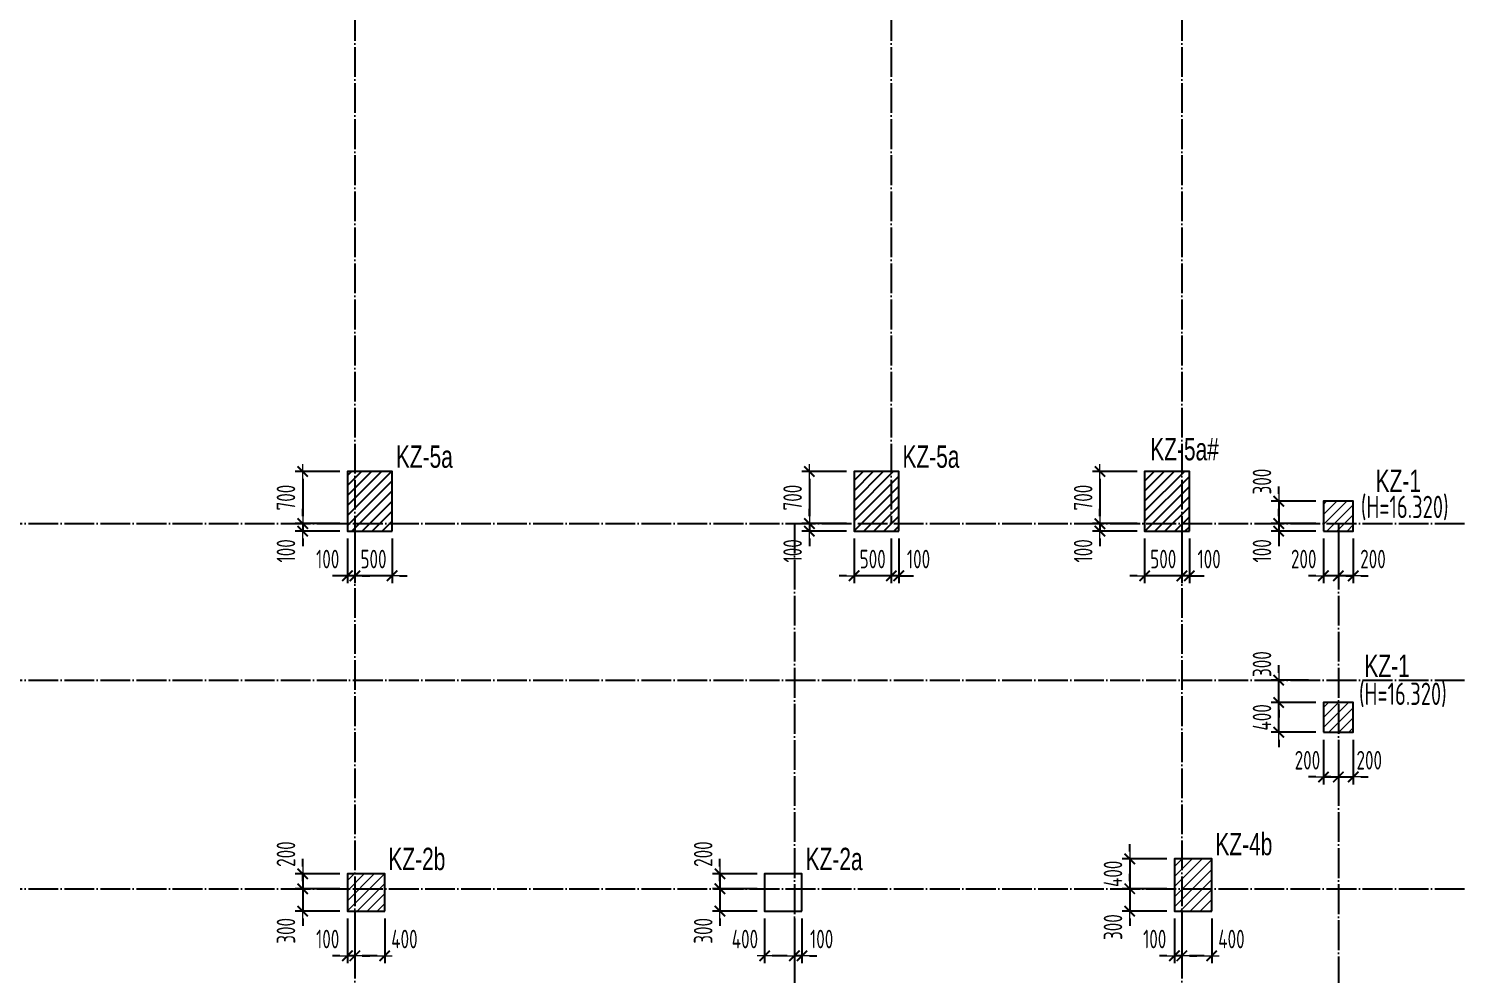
# Model space of a CAD drawing. Extents: x -441005 to 725361, y -182459 to 319313.
# Drawn here: x 6471 to 25648, y -70450 to -57755 of the extents above; entities that cross this region are included whole.
import ezdxf

# ---------------------------------------------------------------- set-up
doc = ezdxf.new("R2010")
doc.units = 0
doc.header["$LTSCALE"] = 100
doc.linetypes.add('DOTE', pattern=[2.42, 2, -0.2, 0.02, -0.2])
doc.layers.get('0').update_dxf_attribs({"linetype": 'CONTINUOUS'})
doc.layers.get('Defpoints').update_dxf_attribs({"linetype": 'CONTINUOUS'})
for name, color, linetype in [('COLU', 7, 'CONTINUOUS'), ('DOTE', 8, 'DOTE'), ('S审图修改', 2, 'CONTINUOUS'), ('TEXT', 7, 'CONTINUOUS'), ('TT_KZ', 6, 'CONTINUOUS')]:
    doc.layers.add(name, color=color, linetype=linetype)
doc.layers.add('COLU-平法定位', color=3, linetype='ByLayer', lineweight=18)
doc.layers.add('T填充图层(非模板)', color=251, linetype='CONTINUOUS', lineweight=0)
doc.styles.add('BW_Dim', font='Bweng.shx', dxfattribs={"width": 0.7, "bigfont": 'hztxt.shx'})
doc.styles.get("Standard").update_dxf_attribs({"font": 'tssdeng.shx', "bigfont": '1.shx'})
doc.styles.add('TCCAD_Dimension', font='Tssdeng.shx', dxfattribs={"width": 0.7, "bigfont": 'hztxt.shx'})
doc.dimstyles.new('TCCAD_100_100', dxfattribs={"dimtxt": 250, "dimasz": 100, "dimexe": 100, "dimexo": 100, "dimgap": 100, "dimtad": 1, "dimdec": 0, "dimzin": 0, "dimdsep": 46, "dimtxsty": 'TCCAD_Dimension', "dimblk": '_TCDBK100_100', "dimcen": 0, "dimclrt": 7, "dimadec": 0, "dimazin": 0, "dimtfac": 1, "dimtdec": 0, "dimtix": 1, "dimtmove": 2, "dimatfit": 3, "dimfxl": 0, "dimtolj": 1, "dimtzin": 0, "dimarcsym": 0})
pattern_1 = [(45, (43125, 46700), (-67.35192, 67.35192), [])]
pattern_2 = [(45, (0, 47000), (-67.35192, 67.35192), [])]

# ---------------------------------------------------------------- blocks, each defined once
blk = doc.blocks.new('_TCDBK100_100')
blk.add_line((-1, 0), (1, 0))
at = {"const_width": 0.25}
blk.add_lwpolyline([(-0.7, -0.7), (0.7, 0.7)], dxfattribs=at)
blk = doc.blocks.new('*D924')
at = {"layer": 'COLU-平法定位', "color": 0, "linetype": 'Continuous', "lineweight": -2}
for p, q in [((23250, -64000), (23250, -63900)), ((23750, -64100), (23150, -64100)), ((23250, -64100), (23250, -64400)), ((23750, -64400), (23150, -64400)), ((23250, -64500), (23250, -64600))]:
    blk.add_line(p, q, dxfattribs=at)
at = {"layer": 'Defpoints', "color": 0, "linetype": 'Continuous'}
for p in [(23850, -64100), (23250, -64400), (23850, -64400)]:
    blk.add_point(p, dxfattribs=at)
at = {"layer": 'COLU-平法定位', "color": 0, "linetype": 'Continuous', "lineweight": -2, "xscale": 100, "yscale": 100, "zscale": 100}
for p, rotation in [((23250, -64100), 270), ((23250, -64400), 90)]:
    blk.add_blockref('_TCDBK100_100', p, dxfattribs=dict(at, rotation=rotation))
at = {"layer": 'COLU-平法定位', "color": 7, "linetype": 'Continuous', "insert": (23025, -63835), "char_height": 250, "attachment_point": 5, "rotation": 90, "style": 'TCCAD_Dimension'}
blk.add_mtext('\\A1;300', dxfattribs=at)
blk = doc.blocks.new('*D925')
at = {"layer": 'COLU-平法定位', "color": 0, "linetype": 'Continuous', "lineweight": -2}
for p, q in [((23250, -64300), (23250, -64200)), ((23750, -64400), (23150, -64400)), ((23250, -64400), (23250, -64500)), ((23750, -64500), (23150, -64500)), ((23250, -64600), (23250, -64700))]:
    blk.add_line(p, q, dxfattribs=at)
at = {"layer": 'Defpoints', "color": 0, "linetype": 'Continuous'}
for p in [(23850, -64400), (23250, -64500), (23850, -64500)]:
    blk.add_point(p, dxfattribs=at)
at = {"layer": 'COLU-平法定位', "color": 0, "linetype": 'Continuous', "lineweight": -2, "xscale": 100, "yscale": 100, "zscale": 100}
for p, rotation in [((23250, -64400), 270), ((23250, -64500), 90)]:
    blk.add_blockref('_TCDBK100_100', p, dxfattribs=dict(at, rotation=rotation))
at = {"layer": 'COLU-平法定位', "color": 7, "linetype": 'Continuous', "insert": (23025, -64765), "char_height": 250, "attachment_point": 5, "rotation": 90, "style": 'TCCAD_Dimension'}
blk.add_mtext('\\A1;100', dxfattribs=at)
blk = doc.blocks.new('*D926')
at = {"layer": 'COLU-平法定位', "color": 0, "linetype": 'Continuous', "lineweight": -2}
for p, q in [((24050, -64600), (24050, -65200)), ((24250, -64600), (24250, -65200)), ((23950, -65100), (23850, -65100)), ((24250, -65100), (24050, -65100)), ((24350, -65100), (24450, -65100))]:
    blk.add_line(p, q, dxfattribs=at)
at = {"layer": 'Defpoints', "color": 0, "linetype": 'Continuous'}
for p in [(24050, -64500), (24250, -64500), (24050, -65100)]:
    blk.add_point(p, dxfattribs=at)
at = {"layer": 'COLU-平法定位', "color": 0, "linetype": 'Continuous', "lineweight": -2, "xscale": 100, "yscale": 100, "zscale": 100}
for p, rotation in [((24050, -65100), 2.334537313969202e-08), ((24250, -65100), 180.0000000233454)]:
    blk.add_blockref('_TCDBK100_100', p, dxfattribs=dict(at, rotation=rotation))
at = {"layer": 'COLU-平法定位', "color": 7, "linetype": 'Continuous', "insert": (24515, -64875), "char_height": 250, "attachment_point": 5, "rotation": 0, "style": 'TCCAD_Dimension'}
blk.add_mtext('\\A1;200', dxfattribs=at)
blk = doc.blocks.new('*D927')
at = {"layer": 'COLU-平法定位', "color": 0, "linetype": 'Continuous', "lineweight": -2}
for p, q in [((23850, -64600), (23850, -65200)), ((24050, -64600), (24050, -65200)), ((23750, -65100), (23650, -65100)), ((24050, -65100), (23850, -65100)), ((24150, -65100), (24250, -65100))]:
    blk.add_line(p, q, dxfattribs=at)
at = {"layer": 'Defpoints', "color": 0, "linetype": 'Continuous'}
for p in [(23850, -64500), (24050, -64500), (23850, -65100)]:
    blk.add_point(p, dxfattribs=at)
at = {"layer": 'COLU-平法定位', "color": 0, "linetype": 'Continuous', "lineweight": -2, "xscale": 100, "yscale": 100, "zscale": 100}
for p, rotation in [((23850, -65100), 2.334537313969202e-08), ((24050, -65100), 180.0000000233454)]:
    blk.add_blockref('_TCDBK100_100', p, dxfattribs=dict(at, rotation=rotation))
at = {"layer": 'COLU-平法定位', "color": 7, "linetype": 'Continuous', "insert": (23585, -64875), "char_height": 250, "attachment_point": 5, "rotation": 0, "style": 'TCCAD_Dimension'}
blk.add_mtext('\\A1;200', dxfattribs=at)
blk = doc.blocks.new('*D928')
at = {"layer": 'COLU-平法定位', "color": 0, "linetype": 'Continuous', "lineweight": -2}
for p, q in [((23250, -66700), (23250, -66600)), ((23750, -66800), (23150, -66800)), ((23250, -67200), (23250, -66800)), ((23750, -67200), (23150, -67200)), ((23250, -67300), (23250, -67400))]:
    blk.add_line(p, q, dxfattribs=at)
at = {"layer": 'Defpoints', "color": 0, "linetype": 'Continuous'}
for p in [(23250, -66800), (23850, -66800), (23850, -67200)]:
    blk.add_point(p, dxfattribs=at)
at = {"layer": 'COLU-平法定位', "color": 0, "linetype": 'Continuous', "lineweight": -2, "xscale": 100, "yscale": 100, "zscale": 100}
for p, rotation in [((23250, -66800), 270), ((23250, -67200), 90)]:
    blk.add_blockref('_TCDBK100_100', p, dxfattribs=dict(at, rotation=rotation))
at = {"layer": 'COLU-平法定位', "color": 7, "linetype": 'Continuous', "insert": (23025, -67000), "char_height": 250, "attachment_point": 5, "rotation": 90, "style": 'TCCAD_Dimension'}
blk.add_mtext('\\A1;400', dxfattribs=at)
blk = doc.blocks.new('*D929')
at = {"layer": 'COLU-平法定位', "color": 0, "linetype": 'Continuous', "lineweight": -2}
for p, q in [((24050, -67300), (24050, -67900)), ((24250, -67300), (24250, -67900)), ((23950, -67800), (23850, -67800)), ((24050, -67800), (24250, -67800)), ((24350, -67800), (24450, -67800))]:
    blk.add_line(p, q, dxfattribs=at)
at = {"layer": 'Defpoints', "color": 0, "linetype": 'Continuous'}
for p in [(24050, -67200), (24250, -67200), (24250, -67800)]:
    blk.add_point(p, dxfattribs=at)
at = {"layer": 'COLU-平法定位', "color": 0, "linetype": 'Continuous', "lineweight": -2, "xscale": 100, "yscale": 100, "zscale": 100}
blk.add_blockref('_TCDBK100_100', (24050, -67800), dxfattribs=at)
at = {"layer": 'COLU-平法定位', "color": 0, "linetype": 'Continuous', "lineweight": -2, "xscale": 100, "yscale": 100, "zscale": 100, "rotation": 180}
blk.add_blockref('_TCDBK100_100', (24250, -67800), dxfattribs=at)
at = {"layer": 'COLU-平法定位', "color": 7, "linetype": 'Continuous', "insert": (24465, -67575), "char_height": 250, "attachment_point": 5, "style": 'TCCAD_Dimension'}
blk.add_mtext('\\A1;200', dxfattribs=at)
blk = doc.blocks.new('*D934')
at = {"layer": 'COLU-平法定位', "color": 0, "linetype": 'Continuous', "lineweight": -2}
for p, q in [((21350, -63700), (20750, -63700)), ((20850, -63800), (20850, -64300)), ((21350, -64400), (20750, -64400))]:
    blk.add_line(p, q, dxfattribs=at)
at = {"layer": 'Defpoints', "color": 0, "linetype": 'Continuous'}
for p in [(21450, -63700), (20850, -64400), (21450, -64400)]:
    blk.add_point(p, dxfattribs=at)
at = {"layer": 'COLU-平法定位', "color": 0, "linetype": 'Continuous', "lineweight": -2, "xscale": 100, "yscale": 100, "zscale": 100}
for p, rotation in [((20850, -63700), 90), ((20850, -64400), 270)]:
    blk.add_blockref('_TCDBK100_100', p, dxfattribs=dict(at, rotation=rotation))
at = {"layer": 'COLU-平法定位', "color": 7, "linetype": 'Continuous', "insert": (20625, -64050), "char_height": 250, "attachment_point": 5, "rotation": 90, "style": 'TCCAD_Dimension'}
blk.add_mtext('\\A1;700', dxfattribs=at)
blk = doc.blocks.new('*D935')
at = {"layer": 'COLU-平法定位', "color": 0, "linetype": 'Continuous', "lineweight": -2}
for p, q in [((20850, -64300), (20850, -64200)), ((21350, -64400), (20750, -64400)), ((20850, -64400), (20850, -64500)), ((21350, -64500), (20750, -64500)), ((20850, -64600), (20850, -64700))]:
    blk.add_line(p, q, dxfattribs=at)
at = {"layer": 'Defpoints', "color": 0, "linetype": 'Continuous'}
for p in [(21450, -64400), (20850, -64500), (21450, -64500)]:
    blk.add_point(p, dxfattribs=at)
at = {"layer": 'COLU-平法定位', "color": 0, "linetype": 'Continuous', "lineweight": -2, "xscale": 100, "yscale": 100, "zscale": 100}
for p, rotation in [((20850, -64400), 270), ((20850, -64500), 90)]:
    blk.add_blockref('_TCDBK100_100', p, dxfattribs=dict(at, rotation=rotation))
at = {"layer": 'COLU-平法定位', "color": 7, "linetype": 'Continuous', "insert": (20625, -64765), "char_height": 250, "attachment_point": 5, "rotation": 90, "style": 'TCCAD_Dimension'}
blk.add_mtext('\\A1;100', dxfattribs=at)
blk = doc.blocks.new('*D936')
at = {"layer": 'COLU-平法定位', "color": 0, "linetype": 'Continuous', "lineweight": -2}
for p, q in [((21950, -64600), (21950, -65200)), ((22050, -64600), (22050, -65200)), ((21850, -65100), (21750, -65100)), ((22050, -65100), (21950, -65100)), ((22150, -65100), (22250, -65100))]:
    blk.add_line(p, q, dxfattribs=at)
at = {"layer": 'Defpoints', "color": 0, "linetype": 'Continuous'}
for p in [(21950, -64500), (22050, -64500), (21950, -65100)]:
    blk.add_point(p, dxfattribs=at)
at = {"layer": 'COLU-平法定位', "color": 0, "linetype": 'Continuous', "lineweight": -2, "xscale": 100, "yscale": 100, "zscale": 100}
for p, rotation in [((21950, -65100), 2.334537313969202e-08), ((22050, -65100), 180.0000000233454)]:
    blk.add_blockref('_TCDBK100_100', p, dxfattribs=dict(at, rotation=rotation))
at = {"layer": 'COLU-平法定位', "color": 7, "linetype": 'Continuous', "insert": (22315, -64875), "char_height": 250, "attachment_point": 5, "rotation": 0, "style": 'TCCAD_Dimension'}
blk.add_mtext('\\A1;100', dxfattribs=at)
blk = doc.blocks.new('*D937')
at = {"layer": 'COLU-平法定位', "color": 0, "linetype": 'Continuous', "lineweight": -2}
for p, q in [((21450, -64600), (21450, -65200)), ((21950, -64600), (21950, -65200)), ((21350, -65100), (21250, -65100)), ((21950, -65100), (21450, -65100)), ((22050, -65100), (22150, -65100))]:
    blk.add_line(p, q, dxfattribs=at)
at = {"layer": 'Defpoints', "color": 0, "linetype": 'Continuous'}
for p in [(21450, -64500), (21950, -64500), (21450, -65100)]:
    blk.add_point(p, dxfattribs=at)
at = {"layer": 'COLU-平法定位', "color": 0, "linetype": 'Continuous', "lineweight": -2, "xscale": 100, "yscale": 100, "zscale": 100}
for p, rotation in [((21450, -65100), 2.334537313969202e-08), ((21950, -65100), 180.0000000233454)]:
    blk.add_blockref('_TCDBK100_100', p, dxfattribs=dict(at, rotation=rotation))
at = {"layer": 'COLU-平法定位', "color": 7, "linetype": 'Continuous', "insert": (21700, -64875), "char_height": 250, "attachment_point": 5, "rotation": 0, "style": 'TCCAD_Dimension'}
blk.add_mtext('\\A1;500', dxfattribs=at)
blk = doc.blocks.new('*D938')
at = {"layer": 'COLU-平法定位', "color": 0, "linetype": 'Continuous', "lineweight": -2}
for p, q in [((21250, -68800), (21250, -68700)), ((21750, -68900), (21150, -68900)), ((21250, -68900), (21250, -69300)), ((21750, -69300), (21150, -69300)), ((21250, -69400), (21250, -69500))]:
    blk.add_line(p, q, dxfattribs=at)
at = {"layer": 'Defpoints', "color": 0, "linetype": 'Continuous'}
for p in [(21850, -68900), (21250, -69300), (21850, -69300)]:
    blk.add_point(p, dxfattribs=at)
at = {"layer": 'COLU-平法定位', "color": 0, "linetype": 'Continuous', "lineweight": -2, "xscale": 100, "yscale": 100, "zscale": 100}
for p, rotation in [((21250, -68900), 270), ((21250, -69300), 90)]:
    blk.add_blockref('_TCDBK100_100', p, dxfattribs=dict(at, rotation=rotation))
at = {"layer": 'COLU-平法定位', "color": 7, "linetype": 'Continuous', "insert": (21025, -69100), "char_height": 250, "attachment_point": 5, "rotation": 90, "style": 'TCCAD_Dimension'}
blk.add_mtext('\\A1;400', dxfattribs=at)
blk = doc.blocks.new('*D939')
at = {"layer": 'COLU-平法定位', "color": 0, "linetype": 'Continuous', "lineweight": -2}
for p, q in [((21250, -69200), (21250, -69100)), ((21750, -69300), (21150, -69300)), ((21250, -69300), (21250, -69600)), ((21750, -69600), (21150, -69600)), ((21250, -69700), (21250, -69800))]:
    blk.add_line(p, q, dxfattribs=at)
at = {"layer": 'Defpoints', "color": 0, "linetype": 'Continuous'}
for p in [(21850, -69300), (21250, -69600), (21850, -69600)]:
    blk.add_point(p, dxfattribs=at)
at = {"layer": 'COLU-平法定位', "color": 0, "linetype": 'Continuous', "lineweight": -2, "xscale": 100, "yscale": 100, "zscale": 100}
for p, rotation in [((21250, -69300), 270), ((21250, -69600), 90)]:
    blk.add_blockref('_TCDBK100_100', p, dxfattribs=dict(at, rotation=rotation))
at = {"layer": 'COLU-平法定位', "color": 7, "linetype": 'Continuous', "insert": (21025, -69815), "char_height": 250, "attachment_point": 5, "rotation": 90, "style": 'TCCAD_Dimension'}
blk.add_mtext('\\A1;300', dxfattribs=at)
blk = doc.blocks.new('*D940')
at = {"layer": 'COLU-平法定位', "color": 0, "linetype": 'Continuous', "lineweight": -2}
for p, q in [((21950, -69700), (21950, -70300)), ((22350, -69700), (22350, -70300)), ((22250, -70200), (22050, -70200))]:
    blk.add_line(p, q, dxfattribs=at)
at = {"layer": 'Defpoints', "color": 0, "linetype": 'Continuous'}
for p in [(21950, -69600), (22350, -69600), (21950, -70200)]:
    blk.add_point(p, dxfattribs=at)
at = {"layer": 'COLU-平法定位', "color": 0, "linetype": 'Continuous', "lineweight": -2, "xscale": 100, "yscale": 100, "zscale": 100}
for p, rotation in [((21950, -70200), 180.0000000233454), ((22350, -70200), 2.334540560866571e-08)]:
    blk.add_blockref('_TCDBK100_100', p, dxfattribs=dict(at, rotation=rotation))
at = {"layer": 'COLU-平法定位', "color": 7, "linetype": 'Continuous', "insert": (22615, -69975), "char_height": 250, "attachment_point": 5, "rotation": 0, "style": 'TCCAD_Dimension'}
blk.add_mtext('\\A1;400', dxfattribs=at)
blk = doc.blocks.new('*D941')
at = {"layer": 'COLU-平法定位', "color": 0, "linetype": 'Continuous', "lineweight": -2}
for p, q in [((21850, -69700), (21850, -70300)), ((21950, -69700), (21950, -70300)), ((21750, -70200), (21650, -70200)), ((21950, -70200), (21850, -70200)), ((22050, -70200), (22150, -70200))]:
    blk.add_line(p, q, dxfattribs=at)
at = {"layer": 'Defpoints', "color": 0, "linetype": 'Continuous'}
for p in [(21850, -69600), (21950, -69600), (21850, -70200)]:
    blk.add_point(p, dxfattribs=at)
at = {"layer": 'COLU-平法定位', "color": 0, "linetype": 'Continuous', "lineweight": -2, "xscale": 100, "yscale": 100, "zscale": 100}
for p, rotation in [((21850, -70200), 2.334537313969202e-08), ((21950, -70200), 180.0000000233454)]:
    blk.add_blockref('_TCDBK100_100', p, dxfattribs=dict(at, rotation=rotation))
at = {"layer": 'COLU-平法定位', "color": 7, "linetype": 'Continuous', "insert": (21585, -69975), "char_height": 250, "attachment_point": 5, "rotation": 0, "style": 'TCCAD_Dimension'}
blk.add_mtext('\\A1;100', dxfattribs=at)
blk = doc.blocks.new('*D946')
at = {"layer": 'COLU-平法定位', "color": 0, "linetype": 'Continuous', "lineweight": -2}
for p, q in [((17450, -63700), (16850, -63700)), ((16950, -63800), (16950, -64300)), ((17450, -64400), (16850, -64400))]:
    blk.add_line(p, q, dxfattribs=at)
at = {"layer": 'Defpoints', "color": 0, "linetype": 'Continuous'}
for p in [(17550, -63700), (16950, -64400), (17550, -64400)]:
    blk.add_point(p, dxfattribs=at)
at = {"layer": 'COLU-平法定位', "color": 0, "linetype": 'Continuous', "lineweight": -2, "xscale": 100, "yscale": 100, "zscale": 100}
for p, rotation in [((16950, -63700), 90), ((16950, -64400), 270)]:
    blk.add_blockref('_TCDBK100_100', p, dxfattribs=dict(at, rotation=rotation))
at = {"layer": 'COLU-平法定位', "color": 7, "linetype": 'Continuous', "insert": (16725, -64050), "char_height": 250, "attachment_point": 5, "rotation": 90, "style": 'TCCAD_Dimension'}
blk.add_mtext('\\A1;700', dxfattribs=at)
blk = doc.blocks.new('*D947')
at = {"layer": 'COLU-平法定位', "color": 0, "linetype": 'Continuous', "lineweight": -2}
for p, q in [((16950, -64300), (16950, -64200)), ((17450, -64400), (16850, -64400)), ((16950, -64400), (16950, -64500)), ((17450, -64500), (16850, -64500)), ((16950, -64600), (16950, -64700))]:
    blk.add_line(p, q, dxfattribs=at)
at = {"layer": 'Defpoints', "color": 0, "linetype": 'Continuous'}
for p in [(17550, -64400), (16950, -64500), (17550, -64500)]:
    blk.add_point(p, dxfattribs=at)
at = {"layer": 'COLU-平法定位', "color": 0, "linetype": 'Continuous', "lineweight": -2, "xscale": 100, "yscale": 100, "zscale": 100}
for p, rotation in [((16950, -64400), 270), ((16950, -64500), 90)]:
    blk.add_blockref('_TCDBK100_100', p, dxfattribs=dict(at, rotation=rotation))
at = {"layer": 'COLU-平法定位', "color": 7, "linetype": 'Continuous', "insert": (16725, -64765), "char_height": 250, "attachment_point": 5, "rotation": 90, "style": 'TCCAD_Dimension'}
blk.add_mtext('\\A1;100', dxfattribs=at)
blk = doc.blocks.new('*D948')
at = {"layer": 'COLU-平法定位', "color": 0, "linetype": 'Continuous', "lineweight": -2}
for p, q in [((18050, -64600), (18050, -65200)), ((18150, -64600), (18150, -65200)), ((17950, -65100), (17850, -65100)), ((18150, -65100), (18050, -65100)), ((18250, -65100), (18350, -65100))]:
    blk.add_line(p, q, dxfattribs=at)
at = {"layer": 'Defpoints', "color": 0, "linetype": 'Continuous'}
for p in [(18050, -64500), (18150, -64500), (18050, -65100)]:
    blk.add_point(p, dxfattribs=at)
at = {"layer": 'COLU-平法定位', "color": 0, "linetype": 'Continuous', "lineweight": -2, "xscale": 100, "yscale": 100, "zscale": 100}
for p, rotation in [((18050, -65100), 2.334537313969202e-08), ((18150, -65100), 180.0000000233454)]:
    blk.add_blockref('_TCDBK100_100', p, dxfattribs=dict(at, rotation=rotation))
at = {"layer": 'COLU-平法定位', "color": 7, "linetype": 'Continuous', "insert": (18415, -64875), "char_height": 250, "attachment_point": 5, "rotation": 0, "style": 'TCCAD_Dimension'}
blk.add_mtext('\\A1;100', dxfattribs=at)
blk = doc.blocks.new('*D949')
at = {"layer": 'COLU-平法定位', "color": 0, "linetype": 'Continuous', "lineweight": -2}
for p, q in [((17550, -64600), (17550, -65200)), ((18050, -64600), (18050, -65200)), ((17450, -65100), (17350, -65100)), ((18050, -65100), (17550, -65100)), ((18150, -65100), (18250, -65100))]:
    blk.add_line(p, q, dxfattribs=at)
at = {"layer": 'Defpoints', "color": 0, "linetype": 'Continuous'}
for p in [(17550, -64500), (18050, -64500), (17550, -65100)]:
    blk.add_point(p, dxfattribs=at)
at = {"layer": 'COLU-平法定位', "color": 0, "linetype": 'Continuous', "lineweight": -2, "xscale": 100, "yscale": 100, "zscale": 100}
for p, rotation in [((17550, -65100), 2.334537313969202e-08), ((18050, -65100), 180.0000000233454)]:
    blk.add_blockref('_TCDBK100_100', p, dxfattribs=dict(at, rotation=rotation))
at = {"layer": 'COLU-平法定位', "color": 7, "linetype": 'Continuous', "insert": (17800, -64875), "char_height": 250, "attachment_point": 5, "rotation": 0, "style": 'TCCAD_Dimension'}
blk.add_mtext('\\A1;500', dxfattribs=at)
blk = doc.blocks.new('*D950')
at = {"layer": 'COLU-平法定位', "color": 0, "linetype": 'Continuous', "lineweight": -2}
for p, q in [((15750, -69000), (15750, -68900)), ((16250, -69100), (15650, -69100)), ((15750, -69100), (15750, -69300)), ((16250, -69300), (15650, -69300)), ((15750, -69400), (15750, -69500))]:
    blk.add_line(p, q, dxfattribs=at)
at = {"layer": 'Defpoints', "color": 0, "linetype": 'Continuous'}
for p in [(16350, -69100), (15750, -69300), (16350, -69300)]:
    blk.add_point(p, dxfattribs=at)
at = {"layer": 'COLU-平法定位', "color": 0, "linetype": 'Continuous', "lineweight": -2, "xscale": 100, "yscale": 100, "zscale": 100}
for p, rotation in [((15750, -69100), 270), ((15750, -69300), 90)]:
    blk.add_blockref('_TCDBK100_100', p, dxfattribs=dict(at, rotation=rotation))
at = {"layer": 'COLU-平法定位', "color": 7, "linetype": 'Continuous', "insert": (15525, -68835), "char_height": 250, "attachment_point": 5, "rotation": 90, "style": 'TCCAD_Dimension'}
blk.add_mtext('\\A1;200', dxfattribs=at)
blk = doc.blocks.new('*D951')
at = {"layer": 'COLU-平法定位', "color": 0, "linetype": 'Continuous', "lineweight": -2}
for p, q in [((15750, -69200), (15750, -69100)), ((16250, -69300), (15650, -69300)), ((15750, -69300), (15750, -69600)), ((16250, -69600), (15650, -69600)), ((15750, -69700), (15750, -69800))]:
    blk.add_line(p, q, dxfattribs=at)
at = {"layer": 'Defpoints', "color": 0, "linetype": 'Continuous'}
for p in [(16350, -69300), (15750, -69600), (16350, -69600)]:
    blk.add_point(p, dxfattribs=at)
at = {"layer": 'COLU-平法定位', "color": 0, "linetype": 'Continuous', "lineweight": -2, "xscale": 100, "yscale": 100, "zscale": 100}
for p, rotation in [((15750, -69300), 270), ((15750, -69600), 90)]:
    blk.add_blockref('_TCDBK100_100', p, dxfattribs=dict(at, rotation=rotation))
at = {"layer": 'COLU-平法定位', "color": 7, "linetype": 'Continuous', "insert": (15525, -69865), "char_height": 250, "attachment_point": 5, "rotation": 90, "style": 'TCCAD_Dimension'}
blk.add_mtext('\\A1;300', dxfattribs=at)
blk = doc.blocks.new('*D952')
at = {"layer": 'COLU-平法定位', "color": 0, "linetype": 'Continuous', "lineweight": -2}
for p, q in [((16750, -69700), (16750, -70300)), ((16850, -69700), (16850, -70300)), ((16650, -70200), (16550, -70200)), ((16850, -70200), (16750, -70200)), ((16950, -70200), (17050, -70200))]:
    blk.add_line(p, q, dxfattribs=at)
at = {"layer": 'Defpoints', "color": 0, "linetype": 'Continuous'}
for p in [(16750, -69600), (16850, -69600), (16750, -70200)]:
    blk.add_point(p, dxfattribs=at)
at = {"layer": 'COLU-平法定位', "color": 0, "linetype": 'Continuous', "lineweight": -2, "xscale": 100, "yscale": 100, "zscale": 100}
for p, rotation in [((16750, -70200), 2.334537313969202e-08), ((16850, -70200), 180.0000000233454)]:
    blk.add_blockref('_TCDBK100_100', p, dxfattribs=dict(at, rotation=rotation))
at = {"layer": 'COLU-平法定位', "color": 7, "linetype": 'Continuous', "insert": (17115, -69975), "char_height": 250, "attachment_point": 5, "rotation": 0, "style": 'TCCAD_Dimension'}
blk.add_mtext('\\A1;100', dxfattribs=at)
blk = doc.blocks.new('*D953')
at = {"layer": 'COLU-平法定位', "color": 0, "linetype": 'Continuous', "lineweight": -2}
for p, q in [((16350, -69700), (16350, -70300)), ((16750, -69700), (16750, -70300)), ((16650, -70200), (16450, -70200))]:
    blk.add_line(p, q, dxfattribs=at)
at = {"layer": 'Defpoints', "color": 0, "linetype": 'Continuous'}
for p in [(16350, -69600), (16750, -69600), (16350, -70200)]:
    blk.add_point(p, dxfattribs=at)
at = {"layer": 'COLU-平法定位', "color": 0, "linetype": 'Continuous', "lineweight": -2, "xscale": 100, "yscale": 100, "zscale": 100}
for p, rotation in [((16350, -70200), 180.0000000233454), ((16750, -70200), 2.334540560866571e-08)]:
    blk.add_blockref('_TCDBK100_100', p, dxfattribs=dict(at, rotation=rotation))
at = {"layer": 'COLU-平法定位', "color": 7, "linetype": 'Continuous', "insert": (16085, -69975), "char_height": 250, "attachment_point": 5, "rotation": 0, "style": 'TCCAD_Dimension'}
blk.add_mtext('\\A1;400', dxfattribs=at)
blk = doc.blocks.new('*D958')
at = {"layer": 'COLU-平法定位', "color": 0, "linetype": 'Continuous', "lineweight": -2}
for p, q in [((10650, -63700), (10050, -63700)), ((10150, -63800), (10150, -64300)), ((10650, -64400), (10050, -64400))]:
    blk.add_line(p, q, dxfattribs=at)
at = {"layer": 'Defpoints', "color": 0, "linetype": 'Continuous'}
for p in [(10750, -63700), (10150, -64400), (10750, -64400)]:
    blk.add_point(p, dxfattribs=at)
at = {"layer": 'COLU-平法定位', "color": 0, "linetype": 'Continuous', "lineweight": -2, "xscale": 100, "yscale": 100, "zscale": 100}
for p, rotation in [((10150, -63700), 90), ((10150, -64400), 270)]:
    blk.add_blockref('_TCDBK100_100', p, dxfattribs=dict(at, rotation=rotation))
at = {"layer": 'COLU-平法定位', "color": 7, "linetype": 'Continuous', "insert": (9925, -64050), "char_height": 250, "attachment_point": 5, "rotation": 90, "style": 'TCCAD_Dimension'}
blk.add_mtext('\\A1;700', dxfattribs=at)
blk = doc.blocks.new('*D959')
at = {"layer": 'COLU-平法定位', "color": 0, "linetype": 'Continuous', "lineweight": -2}
for p, q in [((10150, -64300), (10150, -64200)), ((10650, -64400), (10050, -64400)), ((10150, -64400), (10150, -64500)), ((10650, -64500), (10050, -64500)), ((10150, -64600), (10150, -64700))]:
    blk.add_line(p, q, dxfattribs=at)
at = {"layer": 'Defpoints', "color": 0, "linetype": 'Continuous'}
for p in [(10750, -64400), (10150, -64500), (10750, -64500)]:
    blk.add_point(p, dxfattribs=at)
at = {"layer": 'COLU-平法定位', "color": 0, "linetype": 'Continuous', "lineweight": -2, "xscale": 100, "yscale": 100, "zscale": 100}
for p, rotation in [((10150, -64400), 270), ((10150, -64500), 90)]:
    blk.add_blockref('_TCDBK100_100', p, dxfattribs=dict(at, rotation=rotation))
at = {"layer": 'COLU-平法定位', "color": 7, "linetype": 'Continuous', "insert": (9925, -64765), "char_height": 250, "attachment_point": 5, "rotation": 90, "style": 'TCCAD_Dimension'}
blk.add_mtext('\\A1;100', dxfattribs=at)
blk = doc.blocks.new('*D960')
at = {"layer": 'COLU-平法定位', "color": 0, "linetype": 'Continuous', "lineweight": -2}
for p, q in [((10850, -64600), (10850, -65200)), ((11350, -64600), (11350, -65200)), ((10750, -65100), (10650, -65100)), ((11350, -65100), (10850, -65100)), ((11450, -65100), (11550, -65100))]:
    blk.add_line(p, q, dxfattribs=at)
at = {"layer": 'Defpoints', "color": 0, "linetype": 'Continuous'}
for p in [(10850, -64500), (11350, -64500), (10850, -65100)]:
    blk.add_point(p, dxfattribs=at)
at = {"layer": 'COLU-平法定位', "color": 0, "linetype": 'Continuous', "lineweight": -2, "xscale": 100, "yscale": 100, "zscale": 100}
for p, rotation in [((10850, -65100), 2.334537313969202e-08), ((11350, -65100), 180.0000000233454)]:
    blk.add_blockref('_TCDBK100_100', p, dxfattribs=dict(at, rotation=rotation))
at = {"layer": 'COLU-平法定位', "color": 7, "linetype": 'Continuous', "insert": (11100, -64875), "char_height": 250, "attachment_point": 5, "rotation": 0, "style": 'TCCAD_Dimension'}
blk.add_mtext('\\A1;500', dxfattribs=at)
blk = doc.blocks.new('*D961')
at = {"layer": 'COLU-平法定位', "color": 0, "linetype": 'Continuous', "lineweight": -2}
for p, q in [((10750, -64600), (10750, -65200)), ((10850, -64600), (10850, -65200)), ((10650, -65100), (10550, -65100)), ((10850, -65100), (10750, -65100)), ((10950, -65100), (11050, -65100))]:
    blk.add_line(p, q, dxfattribs=at)
at = {"layer": 'Defpoints', "color": 0, "linetype": 'Continuous'}
for p in [(10750, -64500), (10850, -64500), (10750, -65100)]:
    blk.add_point(p, dxfattribs=at)
at = {"layer": 'COLU-平法定位', "color": 0, "linetype": 'Continuous', "lineweight": -2, "xscale": 100, "yscale": 100, "zscale": 100}
for p, rotation in [((10750, -65100), 2.334537313969202e-08), ((10850, -65100), 180.0000000233454)]:
    blk.add_blockref('_TCDBK100_100', p, dxfattribs=dict(at, rotation=rotation))
at = {"layer": 'COLU-平法定位', "color": 7, "linetype": 'Continuous', "insert": (10485, -64875), "char_height": 250, "attachment_point": 5, "rotation": 0, "style": 'TCCAD_Dimension'}
blk.add_mtext('\\A1;100', dxfattribs=at)
blk = doc.blocks.new('*D962')
at = {"layer": 'COLU-平法定位', "color": 0, "linetype": 'Continuous', "lineweight": -2}
for p, q in [((10150, -69000), (10150, -68900)), ((10650, -69100), (10050, -69100)), ((10150, -69100), (10150, -69300)), ((10650, -69300), (10050, -69300)), ((10150, -69400), (10150, -69500))]:
    blk.add_line(p, q, dxfattribs=at)
at = {"layer": 'Defpoints', "color": 0, "linetype": 'Continuous'}
for p in [(10750, -69100), (10150, -69300), (10750, -69300)]:
    blk.add_point(p, dxfattribs=at)
at = {"layer": 'COLU-平法定位', "color": 0, "linetype": 'Continuous', "lineweight": -2, "xscale": 100, "yscale": 100, "zscale": 100}
for p, rotation in [((10150, -69100), 270), ((10150, -69300), 90)]:
    blk.add_blockref('_TCDBK100_100', p, dxfattribs=dict(at, rotation=rotation))
at = {"layer": 'COLU-平法定位', "color": 7, "linetype": 'Continuous', "insert": (9925, -68835), "char_height": 250, "attachment_point": 5, "rotation": 90, "style": 'TCCAD_Dimension'}
blk.add_mtext('\\A1;200', dxfattribs=at)
blk = doc.blocks.new('*D963')
at = {"layer": 'COLU-平法定位', "color": 0, "linetype": 'Continuous', "lineweight": -2}
for p, q in [((10150, -69200), (10150, -69100)), ((10650, -69300), (10050, -69300)), ((10150, -69300), (10150, -69600)), ((10650, -69600), (10050, -69600)), ((10150, -69700), (10150, -69800))]:
    blk.add_line(p, q, dxfattribs=at)
at = {"layer": 'Defpoints', "color": 0, "linetype": 'Continuous'}
for p in [(10750, -69300), (10150, -69600), (10750, -69600)]:
    blk.add_point(p, dxfattribs=at)
at = {"layer": 'COLU-平法定位', "color": 0, "linetype": 'Continuous', "lineweight": -2, "xscale": 100, "yscale": 100, "zscale": 100}
for p, rotation in [((10150, -69300), 270), ((10150, -69600), 90)]:
    blk.add_blockref('_TCDBK100_100', p, dxfattribs=dict(at, rotation=rotation))
at = {"layer": 'COLU-平法定位', "color": 7, "linetype": 'Continuous', "insert": (9925, -69865), "char_height": 250, "attachment_point": 5, "rotation": 90, "style": 'TCCAD_Dimension'}
blk.add_mtext('\\A1;300', dxfattribs=at)
blk = doc.blocks.new('*D964')
at = {"layer": 'COLU-平法定位', "color": 0, "linetype": 'Continuous', "lineweight": -2}
for p, q in [((10850, -69700), (10850, -70300)), ((11250, -69700), (11250, -70300)), ((11150, -70200), (10950, -70200))]:
    blk.add_line(p, q, dxfattribs=at)
at = {"layer": 'Defpoints', "color": 0, "linetype": 'Continuous'}
for p in [(10850, -69600), (11250, -69600), (10850, -70200)]:
    blk.add_point(p, dxfattribs=at)
at = {"layer": 'COLU-平法定位', "color": 0, "linetype": 'Continuous', "lineweight": -2, "xscale": 100, "yscale": 100, "zscale": 100}
for p, rotation in [((10850, -70200), 180.0000000233454), ((11250, -70200), 2.334540560866571e-08)]:
    blk.add_blockref('_TCDBK100_100', p, dxfattribs=dict(at, rotation=rotation))
at = {"layer": 'COLU-平法定位', "color": 7, "linetype": 'Continuous', "insert": (11515, -69975), "char_height": 250, "attachment_point": 5, "rotation": 0, "style": 'TCCAD_Dimension'}
blk.add_mtext('\\A1;400', dxfattribs=at)
blk = doc.blocks.new('*D965')
at = {"layer": 'COLU-平法定位', "color": 0, "linetype": 'Continuous', "lineweight": -2}
for p, q in [((10750, -69700), (10750, -70300)), ((10850, -69700), (10850, -70300)), ((10650, -70200), (10550, -70200)), ((10850, -70200), (10750, -70200)), ((10950, -70200), (11050, -70200))]:
    blk.add_line(p, q, dxfattribs=at)
at = {"layer": 'Defpoints', "color": 0, "linetype": 'Continuous'}
for p in [(10750, -69600), (10850, -69600), (10750, -70200)]:
    blk.add_point(p, dxfattribs=at)
at = {"layer": 'COLU-平法定位', "color": 0, "linetype": 'Continuous', "lineweight": -2, "xscale": 100, "yscale": 100, "zscale": 100}
for p, rotation in [((10750, -70200), 2.334537313969202e-08), ((10850, -70200), 180.0000000233454)]:
    blk.add_blockref('_TCDBK100_100', p, dxfattribs=dict(at, rotation=rotation))
at = {"layer": 'COLU-平法定位', "color": 7, "linetype": 'Continuous', "insert": (10485, -69975), "char_height": 250, "attachment_point": 5, "rotation": 0, "style": 'TCCAD_Dimension'}
blk.add_mtext('\\A1;100', dxfattribs=at)
blk = doc.blocks.new('*D1054')
at = {"layer": 'COLU-平法定位', "color": 0, "linetype": 'Continuous', "lineweight": -2}
for p, q in [((23850, -67300), (23850, -67900)), ((24050, -67300), (24050, -67900)), ((23750, -67800), (23650, -67800)), ((23850, -67800), (24050, -67800)), ((24150, -67800), (24250, -67800))]:
    blk.add_line(p, q, dxfattribs=at)
at = {"layer": 'Defpoints', "color": 0, "linetype": 'Continuous'}
for p in [(23850, -67200), (24050, -67200), (24050, -67800)]:
    blk.add_point(p, dxfattribs=at)
at = {"layer": 'COLU-平法定位', "color": 0, "linetype": 'Continuous', "lineweight": -2, "xscale": 100, "yscale": 100, "zscale": 100}
blk.add_blockref('_TCDBK100_100', (23850, -67800), dxfattribs=at)
at = {"layer": 'COLU-平法定位', "color": 0, "linetype": 'Continuous', "lineweight": -2, "xscale": 100, "yscale": 100, "zscale": 100, "rotation": 180}
blk.add_blockref('_TCDBK100_100', (24050, -67800), dxfattribs=at)
at = {"layer": 'COLU-平法定位', "color": 7, "linetype": 'Continuous', "insert": (23635, -67575), "char_height": 250, "attachment_point": 5, "style": 'TCCAD_Dimension'}
blk.add_mtext('\\A1;200', dxfattribs=at)
blk = doc.blocks.new('*D1055')
at = {"layer": 'COLU-平法定位', "color": 0, "linetype": 'Continuous', "lineweight": -2}
for p, q in [((23250, -66400), (23250, -66300)), ((23650, -66500), (23150, -66500)), ((23250, -66800), (23250, -66500)), ((23650, -66800), (23150, -66800)), ((23250, -66900), (23250, -67000))]:
    blk.add_line(p, q, dxfattribs=at)
at = {"layer": 'Defpoints', "color": 0, "linetype": 'Continuous'}
for p in [(23250, -66500), (23750, -66500), (23750, -66800)]:
    blk.add_point(p, dxfattribs=at)
at = {"layer": 'COLU-平法定位', "color": 0, "linetype": 'Continuous', "lineweight": -2, "xscale": 100, "yscale": 100, "zscale": 100}
for p, rotation in [((23250, -66500), 270), ((23250, -66800), 90)]:
    blk.add_blockref('_TCDBK100_100', p, dxfattribs=dict(at, rotation=rotation))
at = {"layer": 'COLU-平法定位', "color": 7, "linetype": 'Continuous', "insert": (23025, -66285), "char_height": 250, "attachment_point": 5, "rotation": 90, "style": 'TCCAD_Dimension'}
blk.add_mtext('\\A1;300', dxfattribs=at)

msp = doc.modelspace()

# ---------------------------------------------------------------- hatches: boundary and pattern name
at = {"layer": 'S审图修改'}
h = msp.add_hatch(dxfattribs=at)
h.set_pattern_fill('ANSI31', color=256, scale=30, style=0)
h.set_pattern_definition(pattern_2)
h.paths.add_polyline_path([(11350, -64500), (11350, -63700), (10750, -63700), (10750, -64500)])
h = msp.add_hatch(dxfattribs=at)
h.set_pattern_fill('ANSI31', color=256, scale=30, style=0)
h.set_pattern_definition(pattern_2)
h.paths.add_polyline_path([(18150, -64500), (18150, -63700), (17550, -63700), (17550, -64500)])
h = msp.add_hatch(dxfattribs=at)
h.set_pattern_fill('ANSI31', color=256, scale=30, style=0)
h.set_pattern_definition(pattern_2)
h.paths.add_polyline_path([(22050, -64500), (22050, -63700), (21450, -63700), (21450, -64500)])
at = {"layer": 'T填充图层(非模板)'}
h = msp.add_hatch(dxfattribs=at)
h.set_pattern_fill('ANSI31', color=6, scale=30, style=0)
h.set_pattern_definition([(45, (43125, 47000), (-67.35192, 67.35192), [])])
h.paths.add_polyline_path([(23850, -64500), (24250, -64500), (24250, -64100), (23850, -64100)])
h = msp.add_hatch(dxfattribs=at)
h.set_pattern_fill('ANSI31', color=6, scale=30, style=0)
h.set_pattern_definition(pattern_1)
h.paths.add_polyline_path([(23850, -67200), (24250, -67200), (24250, -66800), (23850, -66800)])
h = msp.add_hatch(dxfattribs=at)
h.set_pattern_fill('ANSI31', color=6, scale=30, style=0)
h.set_pattern_definition(pattern_1)
h.paths.add_polyline_path([(22350, -69600), (22350, -68900), (21850, -68900), (21850, -69600)])
h = msp.add_hatch(dxfattribs=at)
h.set_pattern_fill('ANSI31', color=6, scale=30, style=0)
h.set_pattern_definition(pattern_1)
h.paths.add_polyline_path([(11250, -69600), (11250, -69100), (10750, -69100), (10750, -69600)])

# ---------------------------------------------------------------- linework, layer by layer
at = {"layer": 'COLU'}
for points in [[(11350, -64500), (11350, -63700), (10750, -63700), (10750, -64500)], [(18150, -64500), (18150, -63700), (17550, -63700), (17550, -64500)], [(22050, -64500), (22050, -63700), (21450, -63700), (21450, -64500)], [(23850, -64500), (24250, -64500), (24250, -64100), (23850, -64100)], [(23850, -67200), (24250, -67200), (24250, -66800), (23850, -66800)], [(22350, -69600), (22350, -68900), (21850, -68900), (21850, -69600)], [(11250, -69600), (11250, -69100), (10750, -69100), (10750, -69600)], [(16850, -69600), (16850, -69100), (16350, -69100), (16350, -69600)]]:
    msp.add_lwpolyline(points, close=True, dxfattribs=at)
at = {"layer": 'DOTE', "ltscale": 2}
for p, q in [((10850, -55100), (10850, -70600)), ((18050, -55100), (18050, -64400)), ((21950, -55100), (21950, -70600)), ((-30800, -64400), (27300, -64400)), ((16750, -64400), (16750, -70600)), ((24050, -64400), (24050, -70600)), ((-30800, -66500), (27400, -66500)), ((-30800, -69300), (27400, -69300))]:
    msp.add_line(p, q, dxfattribs=at)

# ---------------------------------------------------------------- texts
at = {"layer": 'TEXT', "style": 'BW_Dim', "width": 0.7}
for s, p in [('KZ-5a#', (21525, -63550, 0)), ('KZ-5a', (11400, -63650, 0)), ('KZ-5a', (18200, -63650, 0)), ('KZ-1', (24550, -63975, 0)), ('KZ-1', (24400, -66458.5, 0)), ('KZ-4b', (22400, -68850, 0)), ('KZ-2b', (11300, -69050, 0)), ('KZ-2a', (16900, -69050, 0))]:
    msp.add_text(s, height=300, dxfattribs=at).set_placement(p)
at = {"layer": 'TT_KZ', "color": 2, "width": 0.7}
for p in [(24351.5, -64325), (24326.5, -66833.5)]:
    msp.add_text('(H=16.320)', height=300, dxfattribs=at).set_placement(p)

# ---------------------------------------------------------------- dimensions: what is measured, and where the dimension line sits
at = {"layer": 'COLU-平法定位', "linetype": 'Continuous'}
for base, p1, p2, angle, picture, middle in [((10150, -64400), (10750, -63700), (10750, -64400), 270, '*D958', (9925, -64050)), ((16950, -64400), (17550, -63700), (17550, -64400), 270, '*D946', (16725, -64050)), ((20850, -64400), (21450, -63700), (21450, -64400), 270, '*D934', (20625, -64050)), ((10850, -65100), (11350, -64500), (10850, -64500), 180, '*D960', (11100, -64875)), ((17550, -65100), (18050, -64500), (17550, -64500), 180, '*D949', (17800, -64875)), ((21450, -65100), (21950, -64500), (21450, -64500), 180, '*D937', (21700, -64875)), ((23250, -66800), (23850, -67200), (23850, -66800), 90, '*D928', (23025, -67000)), ((21250, -69300), (21850, -68900), (21850, -69300), 270, '*D938', (21025, -69100))]:
    dim = msp.add_linear_dim(base=base, p1=p1, p2=p2, angle=angle, dimstyle='TCCAD_100_100', dxfattribs=at)
    dim.commit()
    dim.dimension.update_dxf_attribs({"geometry": picture, "text_midpoint": middle})
for base, p1, p2, angle, picture, middle in [((23250, -64400), (23850, -64100), (23850, -64400), 270, '*D924', (23025, -63835)), ((10150, -64500), (10750, -64400), (10750, -64500), 270, '*D959', (9925, -64765)), ((16950, -64500), (17550, -64400), (17550, -64500), 270, '*D947', (16725, -64765)), ((20850, -64500), (21450, -64400), (21450, -64500), 270, '*D935', (20625, -64765)), ((23250, -64500), (23850, -64400), (23850, -64500), 270, '*D925', (23025, -64765)), ((10750, -65100), (10850, -64500), (10750, -64500), 180, '*D961', (10485, -64875)), ((18050, -65100), (18150, -64500), (18050, -64500), 180, '*D948', (18415, -64875)), ((21950, -65100), (22050, -64500), (21950, -64500), 180, '*D936', (22315, -64875)), ((23850, -65100), (24050, -64500), (23850, -64500), 180, '*D927', (23585, -64875)), ((24050, -65100), (24250, -64500), (24050, -64500), 180, '*D926', (24515, -64875)), ((23250, -66500), (23750, -66800), (23750, -66500), 90, '*D1055', (23025, -66284.9)), ((24050, -67800), (23850, -67200), (24050, -67200), 0, '*D1054', (23634.9, -67575)), ((24250, -67800), (24050, -67200), (24250, -67200), 0, '*D929', (24465.1, -67575)), ((10150, -69300), (10750, -69100), (10750, -69300), 270, '*D962', (9925, -68835)), ((15750, -69300), (16350, -69100), (16350, -69300), 270, '*D950', (15525, -68835)), ((10150, -69600), (10750, -69300), (10750, -69600), 270, '*D963', (9925, -69865)), ((15750, -69600), (16350, -69300), (16350, -69600), 270, '*D951', (15525, -69865)), ((21250, -69600), (21850, -69300), (21850, -69600), 270, '*D939', (21025, -69815.1)), ((10750, -70200), (10850, -69600), (10750, -69600), 180, '*D965', (10485, -69975)), ((10850, -70200), (11250, -69600), (10850, -69600), 180, '*D964', (11515, -69975)), ((16350, -70200), (16750, -69600), (16350, -69600), 180, '*D953', (16085, -69975)), ((16750, -70200), (16850, -69600), (16750, -69600), 180, '*D952', (17115, -69975)), ((21850, -70200), (21950, -69600), (21850, -69600), 180, '*D941', (21585, -69975)), ((21950, -70200), (22350, -69600), (21950, -69600), 180, '*D940', (22615, -69975))]:
    dim = msp.add_linear_dim(base=base, p1=p1, p2=p2, angle=angle, dimstyle='TCCAD_100_100', dxfattribs=at)
    dim.commit()
    dim.dimension.update_dxf_attribs({"geometry": picture, "text_midpoint": middle, "dimtype": 160})

doc.saveas('drawing.dxf')
